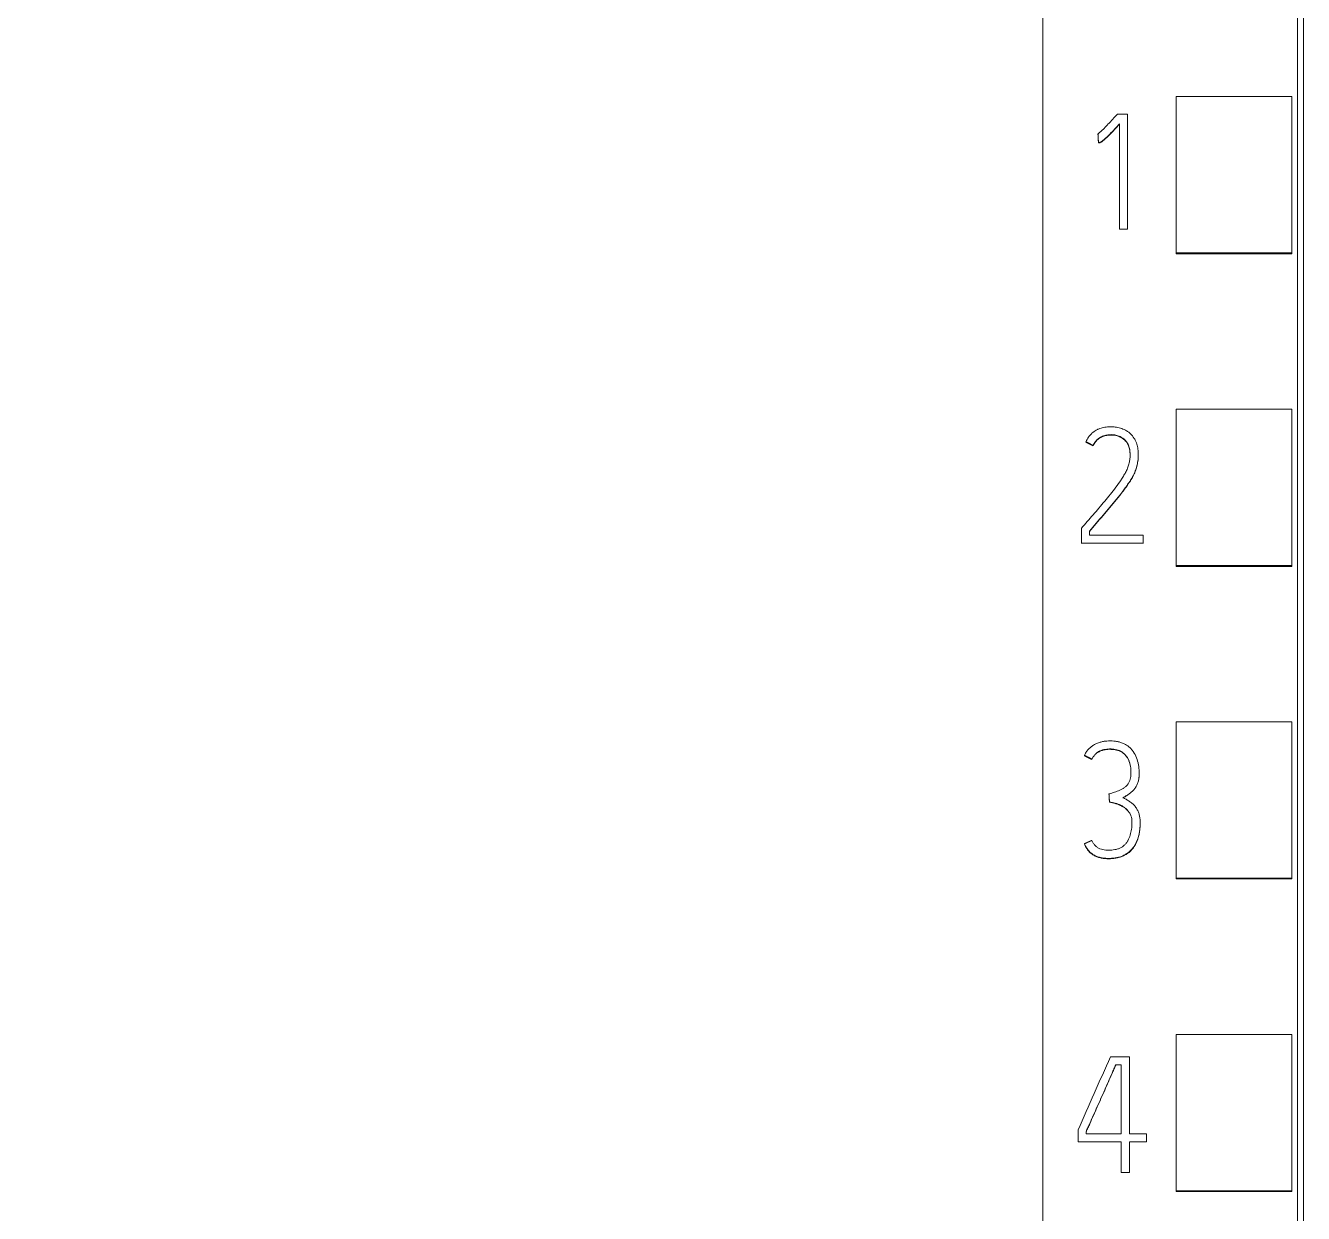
# Model space of a CAD drawing. Header units: millimetres. Extents: x 1359 to 3577, y 1336 to 3557.
# Drawn here: x 2558.8 to 2580.87, y 2958.93 to 2979.45 of the extents above; entities that cross this region are included whole.
import ezdxf

# ---------------------------------------------------------------- set-up
doc = ezdxf.new("R2010")
doc.units = ezdxf.units.MM
doc.set_wipeout_variables(frame=1)
doc.layers.add('000-PI-Oprema', color=30, linetype='Continuous', lineweight=5)

msp = doc.modelspace()

# ---------------------------------------------------------------- linework, layer by layer
at = {"layer": '000-PI-Oprema', "color": 0, "linetype": 'ByBlock', "lineweight": 0}
for p, q in [((2580.771, 3038.956), (2580.771, 2930.141)), ((2578.671, 2975.522), (2578.671, 2978.224)), ((2580.671, 2978.224), (2578.671, 2978.224)), ((2580.671, 2975.522), (2580.671, 2978.224)), ((2577.832, 2977.922), (2577.658, 2977.922)), ((2577.832, 2975.934), (2577.832, 2977.922)), ((2577.694, 2977.75), (2577.694, 2975.934)), ((2577.322, 2977.577), (2577.322, 2977.57)), ((2577.33, 2977.429), (2577.33, 2977.423)), ((2577.694, 2975.934), (2577.832, 2975.934)), ((2578.671, 2975.506), (2578.671, 2975.522)), ((2580.671, 2975.522), (2578.671, 2975.522)), ((2580.671, 2975.506), (2578.671, 2975.506)), ((2580.671, 2975.506), (2580.671, 2975.522)), ((2578.671, 2970.12), (2578.671, 2972.822)), ((2580.671, 2972.822), (2578.671, 2972.822)), ((2580.671, 2970.12), (2580.671, 2972.822)), ((2577.111, 2972.261), (2577.111, 2972.255)), ((2577.236, 2972.197), (2577.236, 2972.191)), ((2578.018, 2972.029), (2578.018, 2972.035)), ((2577.036, 2970.765), (2577.036, 2970.51)), ((2577.175, 2970.648), (2577.175, 2970.715)), ((2578.101, 2970.648), (2577.175, 2970.648)), ((2578.101, 2970.51), (2578.101, 2970.648)), ((2577.036, 2970.51), (2577.036, 2970.504)), ((2577.036, 2970.51), (2578.101, 2970.51)), ((2578.101, 2970.51), (2578.101, 2970.504)), ((2578.671, 2970.106), (2578.671, 2970.12)), ((2580.671, 2970.12), (2578.671, 2970.12)), ((2580.671, 2970.106), (2578.671, 2970.106)), ((2580.671, 2970.106), (2580.671, 2970.12)), ((2578.671, 2964.719), (2578.671, 2967.42)), ((2580.671, 2967.42), (2578.671, 2967.42)), ((2580.671, 2964.719), (2580.671, 2967.42)), ((2577.087, 2966.841), (2577.087, 2966.835)), ((2577.215, 2966.778), (2577.215, 2966.771)), ((2578.033, 2966.523), (2578.033, 2966.529)), ((2577.512, 2966.176), (2577.512, 2966.17)), ((2577.52, 2966.038), (2577.52, 2966.031)), ((2578.05, 2965.67), (2578.05, 2965.676)), ((2577.087, 2965.314), (2577.087, 2965.308)), ((2578.671, 2964.706), (2578.671, 2964.719)), ((2580.671, 2964.719), (2578.671, 2964.719)), ((2580.671, 2964.706), (2578.671, 2964.706)), ((2580.671, 2964.706), (2580.671, 2964.719)), ((2578.671, 2959.317), (2578.671, 2962.019)), ((2580.671, 2962.019), (2578.671, 2962.019)), ((2580.671, 2959.317), (2580.671, 2962.019)), ((2577.537, 2961.634), (2577.867, 2961.634)), ((2577.867, 2961.634), (2577.867, 2960.304)), ((2577.725, 2961.496), (2577.628, 2961.496)), ((2577.725, 2960.304), (2577.725, 2961.496)), ((2576.977, 2960.165), (2576.977, 2960.37)), ((2577.115, 2960.34), (2577.115, 2960.304)), ((2577.115, 2960.304), (2577.725, 2960.304)), ((2577.867, 2960.304), (2578.161, 2960.304)), ((2578.161, 2960.304), (2578.161, 2960.165)), ((2577.725, 2960.165), (2576.977, 2960.165)), ((2577.725, 2959.635), (2577.725, 2960.165)), ((2577.867, 2960.165), (2577.867, 2959.635)), ((2578.161, 2960.165), (2577.867, 2960.165)), ((2577.867, 2959.635), (2577.725, 2959.635)), ((2578.671, 2959.306), (2578.671, 2959.317)), ((2580.671, 2959.317), (2578.671, 2959.317)), ((2580.671, 2959.306), (2578.671, 2959.306)), ((2580.671, 2959.306), (2580.671, 2959.317))]:
    msp.add_line(p, q, dxfattribs=at)
at = {"layer": '000-PI-Oprema', "color": 18, "linetype": 'ByBlock', "lineweight": 0, "true_color": 0x000000}
msp.add_ellipse((2587.195, 2921.711), major_axis=(441.592, 998.143), ratio=0.022901, start_param=1.540922, end_param=1.542189, dxfattribs=at)
at = {"layer": '000-PI-Oprema', "color": 0, "linetype": 'ByBlock', "lineweight": 0}
for points, knots in [([(2580.871, 3039.142), (2580.871, 3036.098), (2580.871, 3026.528), (2580.871, 3012.358), (2580.871, 2997.792), (2580.871, 2983.582), (2580.871, 2969.287), (2580.871, 2953.801), (2580.871, 2941.161), (2580.871, 2933.196), (2580.871, 2929.856)], [0, 0, 0, 0, 0.083934, 0.263736, 0.389889, 0.484142, 0.653794, 0.78188, 0.908517, 1, 1, 1, 1]), ([(2577.658, 2977.922), (2577.631, 2977.892), (2577.604, 2977.862), (2577.55, 2977.803), (2577.522, 2977.774), (2577.481, 2977.73), (2577.467, 2977.715), (2577.439, 2977.686), (2577.425, 2977.672), (2577.397, 2977.643), (2577.382, 2977.63), (2577.352, 2977.603), (2577.337, 2977.589), (2577.322, 2977.577)], [0, 0, 0, 0, 0.25, 0.25, 0.5, 0.5, 0.625, 0.625, 0.75, 0.75, 0.875, 0.875, 1, 1, 1, 1]), ([(2577.33, 2977.429), (2577.335, 2977.429), (2577.34, 2977.43), (2577.351, 2977.432), (2577.356, 2977.433), (2577.365, 2977.437), (2577.37, 2977.439), (2577.379, 2977.444), (2577.383, 2977.447), (2577.396, 2977.456), (2577.404, 2977.462), (2577.42, 2977.475), (2577.428, 2977.482), (2577.451, 2977.502), (2577.466, 2977.516), (2577.495, 2977.544), (2577.51, 2977.558), (2577.553, 2977.602), (2577.581, 2977.631), (2577.638, 2977.691), (2577.666, 2977.721), (2577.694, 2977.75)], [0, 0, 0, 0, 0.03125, 0.03125, 0.0625, 0.0625, 0.09375, 0.09375, 0.125, 0.125, 0.1875, 0.1875, 0.25, 0.25, 0.375, 0.375, 0.5, 0.5, 0.75, 0.75, 1, 1, 1, 1]), ([(2577.694, 2977.744), (2577.666, 2977.714), (2577.638, 2977.684), (2577.581, 2977.625), (2577.553, 2977.596), (2577.51, 2977.552), (2577.495, 2977.538), (2577.465, 2977.51), (2577.45, 2977.496), (2577.427, 2977.475), (2577.42, 2977.469), (2577.404, 2977.456), (2577.396, 2977.45), (2577.383, 2977.441), (2577.379, 2977.438), (2577.37, 2977.433), (2577.365, 2977.431), (2577.356, 2977.427), (2577.351, 2977.426), (2577.34, 2977.424), (2577.335, 2977.423), (2577.33, 2977.423)], [0, 0, 0, 0, 0.25, 0.25, 0.5, 0.5, 0.625, 0.625, 0.75, 0.75, 0.8125, 0.8125, 0.875, 0.875, 0.90625, 0.90625, 0.9375, 0.9375, 0.96875, 0.96875, 1, 1, 1, 1]), ([(2577.236, 2972.197), (2577.247, 2972.221), (2577.261, 2972.243), (2577.285, 2972.273), (2577.294, 2972.282), (2577.312, 2972.301), (2577.322, 2972.309), (2577.354, 2972.332), (2577.376, 2972.344), (2577.425, 2972.364), (2577.45, 2972.371), (2577.488, 2972.378), (2577.501, 2972.38), (2577.526, 2972.382), (2577.54, 2972.383), (2577.579, 2972.382), (2577.604, 2972.38), (2577.642, 2972.371), (2577.655, 2972.368), (2577.679, 2972.359), (2577.691, 2972.354), (2577.726, 2972.338), (2577.748, 2972.324), (2577.779, 2972.3), (2577.788, 2972.291), (2577.806, 2972.272), (2577.814, 2972.262), (2577.826, 2972.246), (2577.829, 2972.24), (2577.836, 2972.229), (2577.845, 2972.212), (2577.852, 2972.194), (2577.86, 2972.169), (2577.863, 2972.156), (2577.869, 2972.131), (2577.871, 2972.118), (2577.874, 2972.093), (2577.875, 2972.08), (2577.877, 2972.054), (2577.877, 2972.041), (2577.877, 2972.015), (2577.876, 2972.002), (2577.874, 2971.976), (2577.873, 2971.963), (2577.868, 2971.925), (2577.863, 2971.899), (2577.853, 2971.862), (2577.85, 2971.85), (2577.841, 2971.825), (2577.837, 2971.813), (2577.822, 2971.777), (2577.811, 2971.754), (2577.787, 2971.708), (2577.774, 2971.686), (2577.748, 2971.642), (2577.734, 2971.621), (2577.691, 2971.557), (2577.662, 2971.515), (2577.569, 2971.391), (2577.504, 2971.312), (2577.405, 2971.193), (2577.372, 2971.154), (2577.305, 2971.076), (2577.272, 2971.037), (2577.204, 2970.959), (2577.171, 2970.92), (2577.103, 2970.842), (2577.07, 2970.804), (2577.036, 2970.765)], [0, 0, 0, 0, 0.03125, 0.03125, 0.046875, 0.046875, 0.0625, 0.0625, 0.09375, 0.09375, 0.125, 0.125, 0.140625, 0.140625, 0.15625, 0.15625, 0.1875, 0.1875, 0.203125, 0.203125, 0.21875, 0.21875, 0.25, 0.25, 0.265625, 0.265625, 0.28125, 0.28125, 0.289062, 0.289062, 0.296875, 0.3125, 0.3125, 0.328125, 0.328125, 0.34375, 0.34375, 0.359375, 0.359375, 0.375, 0.375, 0.390625, 0.390625, 0.40625, 0.40625, 0.4375, 0.4375, 0.453125, 0.453125, 0.46875, 0.46875, 0.5, 0.5, 0.53125, 0.53125, 0.5625, 0.5625, 0.625, 0.625, 0.75, 0.75, 0.8125, 0.8125, 0.875, 0.875, 0.9375, 0.9375, 1, 1, 1, 1]), ([(2577.175, 2970.715), (2577.214, 2970.761), (2577.253, 2970.807), (2577.331, 2970.899), (2577.37, 2970.945), (2577.448, 2971.036), (2577.487, 2971.082), (2577.565, 2971.174), (2577.603, 2971.221), (2577.679, 2971.314), (2577.717, 2971.361), (2577.771, 2971.433), (2577.789, 2971.458), (2577.824, 2971.507), (2577.842, 2971.532), (2577.875, 2971.582), (2577.891, 2971.607), (2577.921, 2971.659), (2577.936, 2971.686), (2577.954, 2971.727), (2577.96, 2971.741), (2577.972, 2971.769), (2577.977, 2971.783), (2577.991, 2971.826), (2577.998, 2971.856), (2578.009, 2971.915), (2578.013, 2971.944), (2578.017, 2971.989), (2578.018, 2972.004), (2578.018, 2972.035), (2578.018, 2972.05), (2578.016, 2972.095), (2578.013, 2972.125), (2578.005, 2972.17), (2578.002, 2972.184), (2577.994, 2972.214), (2577.99, 2972.228), (2577.979, 2972.257), (2577.973, 2972.271), (2577.96, 2972.298), (2577.952, 2972.311), (2577.94, 2972.33), (2577.936, 2972.336), (2577.927, 2972.348), (2577.922, 2972.354), (2577.908, 2972.372), (2577.897, 2972.383), (2577.876, 2972.404), (2577.865, 2972.415), (2577.847, 2972.428), (2577.841, 2972.433), (2577.828, 2972.441), (2577.822, 2972.445), (2577.789, 2972.465), (2577.761, 2972.477), (2577.718, 2972.492), (2577.703, 2972.496), (2577.674, 2972.504), (2577.659, 2972.507), (2577.629, 2972.513), (2577.614, 2972.514), (2577.584, 2972.517), (2577.569, 2972.518), (2577.539, 2972.519), (2577.524, 2972.519), (2577.494, 2972.517), (2577.478, 2972.516), (2577.433, 2972.511), (2577.403, 2972.505), (2577.36, 2972.491), (2577.346, 2972.486), (2577.325, 2972.477), (2577.318, 2972.473), (2577.305, 2972.466), (2577.298, 2972.463), (2577.265, 2972.444), (2577.241, 2972.426), (2577.207, 2972.396), (2577.196, 2972.385), (2577.176, 2972.363), (2577.166, 2972.351), (2577.139, 2972.315), (2577.124, 2972.289), (2577.111, 2972.261)], [0, 0, 0, 0, 0.0625, 0.0625, 0.125, 0.125, 0.1875, 0.1875, 0.25, 0.25, 0.3125, 0.3125, 0.34375, 0.34375, 0.375, 0.375, 0.40625, 0.40625, 0.4375, 0.4375, 0.453125, 0.453125, 0.46875, 0.46875, 0.5, 0.5, 0.53125, 0.53125, 0.546875, 0.546875, 0.5625, 0.5625, 0.59375, 0.59375, 0.609375, 0.609375, 0.625, 0.625, 0.640625, 0.640625, 0.65625, 0.65625, 0.664063, 0.664063, 0.671875, 0.671875, 0.6875, 0.6875, 0.703125, 0.703125, 0.710938, 0.710938, 0.71875, 0.71875, 0.75, 0.75, 0.765625, 0.765625, 0.78125, 0.78125, 0.796875, 0.796875, 0.8125, 0.8125, 0.828125, 0.828125, 0.84375, 0.84375, 0.875, 0.875, 0.890625, 0.890625, 0.898438, 0.898438, 0.90625, 0.90625, 0.9375, 0.9375, 0.953125, 0.953125, 0.96875, 0.96875, 1, 1, 1, 1]), ([(2577.877, 2972.026), (2577.877, 2972.036), (2577.877, 2972.047), (2577.875, 2972.07), (2577.874, 2972.083), (2577.871, 2972.108), (2577.869, 2972.121), (2577.864, 2972.147), (2577.861, 2972.16), (2577.853, 2972.184), (2577.849, 2972.196), (2577.84, 2972.214), (2577.837, 2972.22), (2577.831, 2972.231), (2577.827, 2972.237), (2577.809, 2972.264), (2577.791, 2972.283), (2577.766, 2972.304), (2577.761, 2972.308), (2577.75, 2972.315), (2577.734, 2972.326), (2577.706, 2972.342), (2577.682, 2972.352), (2577.657, 2972.361), (2577.644, 2972.364), (2577.606, 2972.373), (2577.581, 2972.376), (2577.528, 2972.377), (2577.489, 2972.373), (2577.451, 2972.365), (2577.426, 2972.357), (2577.414, 2972.353), (2577.39, 2972.343), (2577.378, 2972.338), (2577.355, 2972.325), (2577.344, 2972.319), (2577.312, 2972.295), (2577.294, 2972.277), (2577.269, 2972.247), (2577.262, 2972.236), (2577.248, 2972.214), (2577.242, 2972.203), (2577.236, 2972.191)], [0, 0, 0, 0, 0.034384, 0.034384, 0.076368, 0.076368, 0.118351, 0.118351, 0.160334, 0.160334, 0.202317, 0.202317, 0.223309, 0.223309, 0.244301, 0.244301, 0.328267, 0.328267, 0.349259, 0.349259, 0.370251, 0.412234, 0.454217, 0.454217, 0.496201, 0.496201, 0.580167, 0.580167, 0.664134, 0.706117, 0.706117, 0.7481, 0.7481, 0.790084, 0.790084, 0.832067, 0.832067, 0.916033, 0.916033, 0.958017, 0.958017, 1, 1, 1, 1]), ([(2578.018, 2972.028), (2578.018, 2972.023), (2578.018, 2972.017), (2578.018, 2971.996), (2578.017, 2971.981), (2578.013, 2971.936), (2578.009, 2971.906), (2577.998, 2971.847), (2577.99, 2971.818), (2577.976, 2971.775), (2577.971, 2971.761), (2577.96, 2971.732), (2577.954, 2971.719), (2577.935, 2971.677), (2577.92, 2971.651), (2577.89, 2971.599), (2577.874, 2971.574), (2577.841, 2971.524), (2577.824, 2971.499), (2577.789, 2971.451), (2577.771, 2971.426), (2577.716, 2971.355), (2577.679, 2971.307), (2577.603, 2971.214), (2577.564, 2971.168), (2577.487, 2971.075), (2577.448, 2971.03), (2577.37, 2970.938), (2577.331, 2970.892), (2577.253, 2970.8), (2577.214, 2970.755), (2577.175, 2970.709)], [0, 0, 0, 0, 0.010377, 0.010377, 0.038652, 0.038652, 0.095202, 0.095202, 0.151752, 0.151752, 0.180027, 0.180027, 0.208302, 0.208302, 0.264851, 0.264851, 0.321401, 0.321401, 0.377951, 0.377951, 0.434501, 0.434501, 0.547601, 0.547601, 0.660701, 0.660701, 0.7738, 0.7738, 0.8869, 0.8869, 1, 1, 1, 1]), ([(2577.087, 2966.841), (2577.096, 2966.86), (2577.115, 2966.895), (2577.14, 2966.927), (2577.16, 2966.95), (2577.167, 2966.957), (2577.182, 2966.971), (2577.19, 2966.978), (2577.213, 2966.997), (2577.229, 2967.009), (2577.255, 2967.025), (2577.264, 2967.03), (2577.282, 2967.039), (2577.291, 2967.043), (2577.319, 2967.056), (2577.338, 2967.063), (2577.367, 2967.071), (2577.377, 2967.074), (2577.396, 2967.078), (2577.406, 2967.08), (2577.436, 2967.085), (2577.476, 2967.09), (2577.516, 2967.091), (2577.557, 2967.091), (2577.577, 2967.09), (2577.617, 2967.086), (2577.637, 2967.083), (2577.677, 2967.075), (2577.696, 2967.071), (2577.735, 2967.058), (2577.753, 2967.051), (2577.781, 2967.038), (2577.79, 2967.033), (2577.808, 2967.023), (2577.816, 2967.018), (2577.841, 2967.001), (2577.857, 2966.989), (2577.879, 2966.969), (2577.886, 2966.962), (2577.9, 2966.947), (2577.907, 2966.939), (2577.939, 2966.9), (2577.96, 2966.866), (2577.994, 2966.792), (2578.005, 2966.753), (2578.019, 2966.695), (2578.022, 2966.675), (2578.028, 2966.635), (2578.03, 2966.615), (2578.033, 2966.575), (2578.033, 2966.555), (2578.033, 2966.515), (2578.033, 2966.494), (2578.03, 2966.454), (2578.028, 2966.434), (2578.02, 2966.394), (2578.014, 2966.375), (2578, 2966.338), (2577.991, 2966.319), (2577.975, 2966.293), (2577.97, 2966.285), (2577.958, 2966.268), (2577.952, 2966.26), (2577.933, 2966.237), (2577.918, 2966.223), (2577.896, 2966.203), (2577.888, 2966.196), (2577.872, 2966.184), (2577.864, 2966.178), (2577.838, 2966.161), (2577.821, 2966.151), (2577.786, 2966.131), (2577.769, 2966.121), (2577.75, 2966.112)], [0, 0, 0, 0, 0.03125, 0.0625, 0.0625, 0.078125, 0.078125, 0.09375, 0.09375, 0.125, 0.125, 0.140625, 0.140625, 0.15625, 0.15625, 0.1875, 0.1875, 0.203125, 0.203125, 0.21875, 0.21875, 0.25, 0.28125, 0.28125, 0.3125, 0.3125, 0.34375, 0.34375, 0.375, 0.375, 0.40625, 0.40625, 0.421875, 0.421875, 0.4375, 0.4375, 0.46875, 0.46875, 0.484375, 0.484375, 0.5, 0.5, 0.5625, 0.5625, 0.625, 0.625, 0.65625, 0.65625, 0.6875, 0.6875, 0.71875, 0.71875, 0.75, 0.75, 0.78125, 0.78125, 0.8125, 0.8125, 0.84375, 0.84375, 0.859375, 0.859375, 0.875, 0.875, 0.90625, 0.90625, 0.921875, 0.921875, 0.9375, 0.9375, 0.96875, 0.96875, 1, 1, 1, 1]), ([(2577.512, 2966.176), (2577.544, 2966.185), (2577.575, 2966.195), (2577.638, 2966.215), (2577.669, 2966.225), (2577.715, 2966.245), (2577.729, 2966.253), (2577.758, 2966.27), (2577.771, 2966.279), (2577.791, 2966.294), (2577.797, 2966.3), (2577.809, 2966.311), (2577.815, 2966.317), (2577.832, 2966.335), (2577.842, 2966.348), (2577.855, 2966.369), (2577.859, 2966.376), (2577.867, 2966.391), (2577.87, 2966.398), (2577.879, 2966.422), (2577.883, 2966.438), (2577.889, 2966.47), (2577.891, 2966.487), (2577.892, 2966.52), (2577.892, 2966.536), (2577.892, 2966.585), (2577.889, 2966.618), (2577.881, 2966.667), (2577.878, 2966.683), (2577.872, 2966.707), (2577.869, 2966.715), (2577.864, 2966.731), (2577.861, 2966.739), (2577.852, 2966.762), (2577.845, 2966.777), (2577.828, 2966.806), (2577.819, 2966.82), (2577.799, 2966.846), (2577.788, 2966.859), (2577.77, 2966.876), (2577.764, 2966.881), (2577.751, 2966.891), (2577.744, 2966.896), (2577.723, 2966.91), (2577.708, 2966.918), (2577.678, 2966.93), (2577.662, 2966.935), (2577.629, 2966.943), (2577.613, 2966.946), (2577.58, 2966.95), (2577.564, 2966.952), (2577.531, 2966.952), (2577.514, 2966.952), (2577.481, 2966.95), (2577.464, 2966.948), (2577.431, 2966.943), (2577.415, 2966.94), (2577.391, 2966.932), (2577.383, 2966.93), (2577.368, 2966.924), (2577.36, 2966.921), (2577.345, 2966.914), (2577.337, 2966.91), (2577.323, 2966.901), (2577.316, 2966.897), (2577.296, 2966.882), (2577.283, 2966.871), (2577.26, 2966.847), (2577.25, 2966.834), (2577.231, 2966.807), (2577.223, 2966.792), (2577.215, 2966.778)], [0, 0, 0, 0, 0.0625, 0.0625, 0.125, 0.125, 0.15625, 0.15625, 0.1875, 0.1875, 0.203125, 0.203125, 0.21875, 0.21875, 0.25, 0.25, 0.265625, 0.265625, 0.28125, 0.28125, 0.3125, 0.3125, 0.34375, 0.34375, 0.375, 0.375, 0.4375, 0.4375, 0.46875, 0.46875, 0.484375, 0.484375, 0.5, 0.5, 0.53125, 0.53125, 0.5625, 0.5625, 0.59375, 0.59375, 0.609375, 0.609375, 0.625, 0.625, 0.65625, 0.65625, 0.6875, 0.6875, 0.71875, 0.71875, 0.75, 0.75, 0.78125, 0.78125, 0.8125, 0.8125, 0.84375, 0.84375, 0.859375, 0.859375, 0.875, 0.875, 0.890625, 0.890625, 0.90625, 0.90625, 0.9375, 0.9375, 0.96875, 0.96875, 1, 1, 1, 1]), ([(2577.215, 2966.771), (2577.223, 2966.786), (2577.231, 2966.8), (2577.249, 2966.828), (2577.259, 2966.84), (2577.277, 2966.858), (2577.283, 2966.864), (2577.295, 2966.875), (2577.302, 2966.88), (2577.315, 2966.89), (2577.322, 2966.894), (2577.336, 2966.903), (2577.343, 2966.907), (2577.366, 2966.917), (2577.381, 2966.923), (2577.413, 2966.933), (2577.429, 2966.936), (2577.462, 2966.942), (2577.478, 2966.943), (2577.511, 2966.946), (2577.528, 2966.946), (2577.578, 2966.945), (2577.611, 2966.942), (2577.651, 2966.932), (2577.659, 2966.93), (2577.675, 2966.925), (2577.683, 2966.922), (2577.706, 2966.913), (2577.72, 2966.905), (2577.742, 2966.892), (2577.748, 2966.887), (2577.762, 2966.877), (2577.768, 2966.871), (2577.786, 2966.855), (2577.797, 2966.842), (2577.813, 2966.823), (2577.817, 2966.816), (2577.827, 2966.802), (2577.84, 2966.781), (2577.851, 2966.759), (2577.863, 2966.728), (2577.868, 2966.712), (2577.877, 2966.682), (2577.88, 2966.669), (2577.882, 2966.655)], [0, 0, 0, 0, 0.055991, 0.055991, 0.111982, 0.111982, 0.139978, 0.139978, 0.167973, 0.167973, 0.195969, 0.195969, 0.223964, 0.223964, 0.279955, 0.279955, 0.335946, 0.335946, 0.391937, 0.391937, 0.447928, 0.447928, 0.55991, 0.55991, 0.587906, 0.587906, 0.615901, 0.615901, 0.671892, 0.671892, 0.699888, 0.699888, 0.727884, 0.727884, 0.783875, 0.783875, 0.81187, 0.81187, 0.839866, 0.895857, 0.895857, 0.951848, 0.951848, 1, 1, 1, 1]), ([(2578.028, 2966.43), (2578.029, 2966.442), (2578.031, 2966.454), (2578.033, 2966.485), (2578.033, 2966.504), (2578.033, 2966.522)], [0, 0, 0, 0, 0.4, 0.4, 1, 1, 1, 1]), ([(2577.75, 2966.112), (2577.769, 2966.103), (2577.788, 2966.093), (2577.824, 2966.071), (2577.842, 2966.061), (2577.877, 2966.038), (2577.894, 2966.025), (2577.919, 2966.005), (2577.927, 2965.998), (2577.942, 2965.983), (2577.949, 2965.976), (2577.97, 2965.952), (2577.982, 2965.935), (2577.998, 2965.907), (2578.003, 2965.898), (2578.012, 2965.879), (2578.016, 2965.869), (2578.028, 2965.84), (2578.034, 2965.82), (2578.041, 2965.789), (2578.043, 2965.778), (2578.046, 2965.757), (2578.047, 2965.747), (2578.05, 2965.716), (2578.05, 2965.695), (2578.05, 2965.653), (2578.049, 2965.632), (2578.047, 2965.59), (2578.045, 2965.569), (2578.039, 2965.527), (2578.036, 2965.506), (2578.023, 2965.445), (2578.012, 2965.405), (2577.993, 2965.356), (2577.988, 2965.347), (2577.979, 2965.328), (2577.975, 2965.318), (2577.959, 2965.29), (2577.948, 2965.272), (2577.924, 2965.238), (2577.91, 2965.222), (2577.888, 2965.199), (2577.88, 2965.192), (2577.865, 2965.178), (2577.857, 2965.171), (2577.832, 2965.151), (2577.814, 2965.14), (2577.787, 2965.124), (2577.777, 2965.119), (2577.758, 2965.11), (2577.748, 2965.106), (2577.699, 2965.086), (2577.658, 2965.076), (2577.596, 2965.067), (2577.575, 2965.064), (2577.533, 2965.062), (2577.511, 2965.062), (2577.469, 2965.062), (2577.448, 2965.064), (2577.417, 2965.067), (2577.406, 2965.068), (2577.385, 2965.072), (2577.375, 2965.074), (2577.344, 2965.081), (2577.324, 2965.088), (2577.294, 2965.1), (2577.285, 2965.104), (2577.266, 2965.113), (2577.256, 2965.118), (2577.229, 2965.134), (2577.211, 2965.146), (2577.187, 2965.167), (2577.18, 2965.174), (2577.165, 2965.189), (2577.158, 2965.197), (2577.138, 2965.222), (2577.127, 2965.24), (2577.106, 2965.276), (2577.096, 2965.295), (2577.087, 2965.314)], [0, 0, 0, 0, 0.03125, 0.03125, 0.0625, 0.0625, 0.09375, 0.09375, 0.109375, 0.109375, 0.125, 0.125, 0.15625, 0.15625, 0.171875, 0.171875, 0.1875, 0.1875, 0.21875, 0.21875, 0.234375, 0.234375, 0.25, 0.25, 0.28125, 0.28125, 0.3125, 0.3125, 0.34375, 0.34375, 0.375, 0.375, 0.4375, 0.4375, 0.453125, 0.453125, 0.46875, 0.46875, 0.5, 0.5, 0.53125, 0.53125, 0.546875, 0.546875, 0.5625, 0.5625, 0.59375, 0.59375, 0.609375, 0.609375, 0.625, 0.625, 0.6875, 0.6875, 0.71875, 0.71875, 0.75, 0.75, 0.78125, 0.78125, 0.796875, 0.796875, 0.8125, 0.8125, 0.84375, 0.84375, 0.859375, 0.859375, 0.875, 0.875, 0.90625, 0.90625, 0.921875, 0.921875, 0.9375, 0.9375, 0.96875, 0.96875, 1, 1, 1, 1]), ([(2577.215, 2965.372), (2577.222, 2965.356), (2577.23, 2965.341), (2577.248, 2965.312), (2577.259, 2965.298), (2577.276, 2965.279), (2577.283, 2965.273), (2577.296, 2965.261), (2577.302, 2965.256), (2577.317, 2965.246), (2577.324, 2965.242), (2577.34, 2965.234), (2577.348, 2965.23), (2577.372, 2965.221), (2577.388, 2965.216), (2577.422, 2965.209), (2577.44, 2965.207), (2577.474, 2965.204), (2577.491, 2965.203), (2577.526, 2965.203), (2577.543, 2965.204), (2577.577, 2965.207), (2577.594, 2965.209), (2577.62, 2965.214), (2577.629, 2965.216), (2577.645, 2965.22), (2577.654, 2965.222), (2577.678, 2965.23), (2577.695, 2965.237), (2577.718, 2965.248), (2577.726, 2965.252), (2577.74, 2965.261), (2577.748, 2965.266), (2577.769, 2965.281), (2577.781, 2965.293), (2577.805, 2965.318), (2577.816, 2965.331), (2577.836, 2965.36), (2577.844, 2965.375), (2577.859, 2965.407), (2577.866, 2965.423), (2577.883, 2965.472), (2577.89, 2965.506), (2577.899, 2965.556), (2577.902, 2965.574), (2577.906, 2965.608), (2577.907, 2965.625), (2577.909, 2965.66), (2577.909, 2965.677), (2577.908, 2965.703), (2577.908, 2965.712), (2577.907, 2965.729), (2577.906, 2965.738), (2577.902, 2965.763), (2577.898, 2965.78), (2577.889, 2965.804), (2577.886, 2965.812), (2577.879, 2965.828), (2577.875, 2965.836), (2577.861, 2965.858), (2577.851, 2965.872), (2577.829, 2965.899), (2577.817, 2965.911), (2577.791, 2965.934), (2577.777, 2965.944), (2577.748, 2965.963), (2577.733, 2965.971), (2577.702, 2965.987), (2577.686, 2965.993), (2577.654, 2966.005), (2577.637, 2966.01), (2577.588, 2966.024), (2577.554, 2966.032), (2577.52, 2966.038)], [0, 0, 0, 0, 0.03125, 0.03125, 0.0625, 0.0625, 0.078125, 0.078125, 0.09375, 0.09375, 0.109375, 0.109375, 0.125, 0.125, 0.15625, 0.15625, 0.1875, 0.1875, 0.21875, 0.21875, 0.25, 0.25, 0.28125, 0.28125, 0.296875, 0.296875, 0.3125, 0.3125, 0.34375, 0.34375, 0.359375, 0.359375, 0.375, 0.375, 0.40625, 0.40625, 0.4375, 0.4375, 0.46875, 0.46875, 0.5, 0.5, 0.5625, 0.5625, 0.59375, 0.59375, 0.625, 0.625, 0.65625, 0.65625, 0.671875, 0.671875, 0.6875, 0.6875, 0.71875, 0.71875, 0.734375, 0.734375, 0.75, 0.75, 0.78125, 0.78125, 0.8125, 0.8125, 0.84375, 0.84375, 0.875, 0.875, 0.90625, 0.90625, 0.9375, 0.9375, 1, 1, 1, 1]), ([(2577.52, 2966.031), (2577.554, 2966.026), (2577.588, 2966.018), (2577.637, 2966.004), (2577.654, 2965.999), (2577.686, 2965.987), (2577.702, 2965.98), (2577.725, 2965.969), (2577.733, 2965.965), (2577.748, 2965.956), (2577.755, 2965.952), (2577.777, 2965.938), (2577.791, 2965.928), (2577.811, 2965.911), (2577.817, 2965.905), (2577.829, 2965.892), (2577.835, 2965.886), (2577.852, 2965.866), (2577.862, 2965.852), (2577.875, 2965.83), (2577.879, 2965.822), (2577.883, 2965.814), (2577.883, 2965.813), (2577.883, 2965.813)], [0, 0, 0, 0, 0.234563, 0.234563, 0.351844, 0.351844, 0.469126, 0.469126, 0.527766, 0.527766, 0.586407, 0.586407, 0.703689, 0.703689, 0.762329, 0.762329, 0.82097, 0.82097, 0.938251, 0.938251, 0.996892, 0.996892, 1, 1, 1, 1]), ([(2577.75, 2966.106), (2577.768, 2966.115), (2577.786, 2966.125), (2577.812, 2966.139), (2577.82, 2966.144), (2577.828, 2966.149)], [0, 0, 0, 0, 0.680967, 0.680967, 1, 1, 1, 1]), ([(2577.087, 2965.308), (2577.096, 2965.288), (2577.106, 2965.27), (2577.127, 2965.233), (2577.138, 2965.216), (2577.158, 2965.191), (2577.165, 2965.183), (2577.179, 2965.168), (2577.187, 2965.161), (2577.211, 2965.14), (2577.228, 2965.128), (2577.256, 2965.112), (2577.265, 2965.107), (2577.284, 2965.098), (2577.294, 2965.094), (2577.323, 2965.082), (2577.343, 2965.076), (2577.384, 2965.066), (2577.405, 2965.062), (2577.447, 2965.058), (2577.468, 2965.056), (2577.51, 2965.055), (2577.53, 2965.056), (2577.572, 2965.058), (2577.593, 2965.06), (2577.625, 2965.065), (2577.635, 2965.066), (2577.656, 2965.071), (2577.666, 2965.073), (2577.697, 2965.081), (2577.717, 2965.087), (2577.746, 2965.099), (2577.756, 2965.103), (2577.775, 2965.112), (2577.784, 2965.117), (2577.812, 2965.132), (2577.829, 2965.144), (2577.862, 2965.169), (2577.878, 2965.183), (2577.907, 2965.213), (2577.921, 2965.229), (2577.946, 2965.263), (2577.958, 2965.281), (2577.973, 2965.308), (2577.978, 2965.318), (2577.987, 2965.337), (2577.991, 2965.347), (2578.011, 2965.395), (2578.023, 2965.436), (2578.035, 2965.497), (2578.039, 2965.518), (2578.044, 2965.559), (2578.046, 2965.58), (2578.048, 2965.604), (2578.048, 2965.608), (2578.048, 2965.611)], [0, 0, 0, 0, 0.045146, 0.045146, 0.090291, 0.090291, 0.112864, 0.112864, 0.135437, 0.135437, 0.180583, 0.180583, 0.203156, 0.203156, 0.225729, 0.225729, 0.270874, 0.270874, 0.31602, 0.31602, 0.361166, 0.361166, 0.406311, 0.406311, 0.451457, 0.451457, 0.47403, 0.47403, 0.496603, 0.496603, 0.541748, 0.541748, 0.564321, 0.564321, 0.586894, 0.586894, 0.63204, 0.63204, 0.677186, 0.677186, 0.722331, 0.722331, 0.767477, 0.767477, 0.79005, 0.79005, 0.812623, 0.812623, 0.902914, 0.902914, 0.94806, 0.94806, 0.993206, 0.993206, 1, 1, 1, 1]), ([(2577.628, 2961.496), (2577.618, 2961.472), (2577.607, 2961.447), (2577.586, 2961.399), (2577.576, 2961.375), (2577.544, 2961.303), (2577.523, 2961.254), (2577.48, 2961.158), (2577.459, 2961.11), (2577.416, 2961.013), (2577.395, 2960.965), (2577.352, 2960.869), (2577.33, 2960.821), (2577.287, 2960.725), (2577.266, 2960.676), (2577.223, 2960.58), (2577.202, 2960.532), (2577.17, 2960.46), (2577.159, 2960.436), (2577.142, 2960.4), (2577.137, 2960.388), (2577.126, 2960.364), (2577.121, 2960.352), (2577.115, 2960.34)], [0, 0, 0, 0, 0.0625, 0.0625, 0.125, 0.125, 0.25, 0.25, 0.375, 0.375, 0.5, 0.5, 0.625, 0.625, 0.75, 0.75, 0.875, 0.875, 0.9375, 0.9375, 0.96875, 0.96875, 1, 1, 1, 1]), ([(2577.115, 2960.333), (2577.121, 2960.345), (2577.126, 2960.357), (2577.137, 2960.381), (2577.142, 2960.393), (2577.159, 2960.429), (2577.17, 2960.453), (2577.202, 2960.526), (2577.223, 2960.574), (2577.266, 2960.67), (2577.287, 2960.718), (2577.33, 2960.815), (2577.352, 2960.863), (2577.395, 2960.959), (2577.416, 2961.007), (2577.459, 2961.104), (2577.48, 2961.152), (2577.523, 2961.248), (2577.544, 2961.297), (2577.576, 2961.369), (2577.586, 2961.393), (2577.607, 2961.441), (2577.618, 2961.465), (2577.628, 2961.49)], [0, 0, 0, 0, 0.03125, 0.03125, 0.0625, 0.0625, 0.125, 0.125, 0.25, 0.25, 0.375, 0.375, 0.5, 0.5, 0.625, 0.625, 0.75, 0.75, 0.875, 0.875, 0.9375, 0.9375, 1, 1, 1, 1])]:
    msp.add_open_spline(points, degree=3, knots=knots, dxfattribs=at)
for points, weights in [([(2577.322, 2977.577), (2577.326, 2977.503), (2577.33, 2977.429)], [0.499999983833, 0.500000016167, 0.499999983833]), ([(2577.33, 2977.423), (2577.326, 2977.497), (2577.322, 2977.57)], [0.499999983692, 0.500000016308, 0.499999983692]), ([(2577.111, 2972.261), (2577.173, 2972.229), (2577.236, 2972.197)], [0.500000034111, 0.499999965889, 0.500000034111]), ([(2577.236, 2972.191), (2577.173, 2972.223), (2577.111, 2972.255)], [0.500000252145, 0.499999747855, 0.500000252145]), ([(2577.215, 2966.778), (2577.151, 2966.809), (2577.087, 2966.841)], [0.499999930142, 0.500000069858, 0.499999930142]), ([(2577.087, 2966.835), (2577.151, 2966.803), (2577.215, 2966.771)], [0.499999864443, 0.500000135557, 0.499999864443]), ([(2577.52, 2966.038), (2577.516, 2966.107), (2577.512, 2966.176)], [0.500000030996, 0.499999969004, 0.500000030996]), ([(2577.512, 2966.17), (2577.516, 2966.101), (2577.52, 2966.031)], [0.499999996594, 0.500000003406, 0.499999996594]), ([(2577.087, 2965.314), (2577.151, 2965.343), (2577.215, 2965.372)], [0.500000149421, 0.499999850579, 0.500000149421])]:
    msp.add_rational_spline(points, weights, degree=2, dxfattribs=at)

# ---------------------------------------------------------------- wipeouts: each hides what was drawn before it
msp.add_wipeout([(2541.571, 3053.556), (2576.371, 3053.556), (2576.371, 2906.55), (2541.571, 2906.55)])

# ---------------------------------------------------------------- next in the draw order: linework, layer by layer
at = {"color": 0, "linetype": 'ByBlock', "lineweight": 0, "ltscale": 0.25}
msp.add_lwpolyline([(2541.571, 3053.556), (2576.371, 3053.556), (2576.371, 2906.55), (2541.571, 2906.55), (2541.571, 3053.556)], dxfattribs=at)
at = {"layer": '000-PI-Oprema', "color": 0, "linetype": 'ByBlock', "lineweight": 0}
msp.add_line((2576.371, 3041.237), (2576.371, 2927.819), dxfattribs=at)
msp.add_open_spline([(2576.371, 2914.556), (2576.371, 2915.409), (2576.371, 2917.074), (2576.371, 2919.407), (2576.371, 2921.523), (2576.371, 2924.292), (2576.371, 2928.193), (2576.371, 2934.106), (2576.371, 2943.566), (2576.371, 2956.677), (2576.371, 2973.907), (2576.371, 2992.549), (2576.371, 3009.598), (2576.371, 3024.795), (2576.371, 3035.147), (2576.371, 3043.489), (2576.371, 3048.516), (2576.371, 3051.964), (2576.371, 3053.556)], degree=3, knots=[0, 0, 0, 0, 0.018357, 0.035822, 0.050221, 0.063898, 0.09543, 0.134182, 0.191169, 0.299064, 0.416456, 0.562341, 0.701008, 0.784589, 0.890964, 0.925157, 0.965428, 1, 1, 1, 1], dxfattribs=at)

doc.saveas('drawing.dxf')
